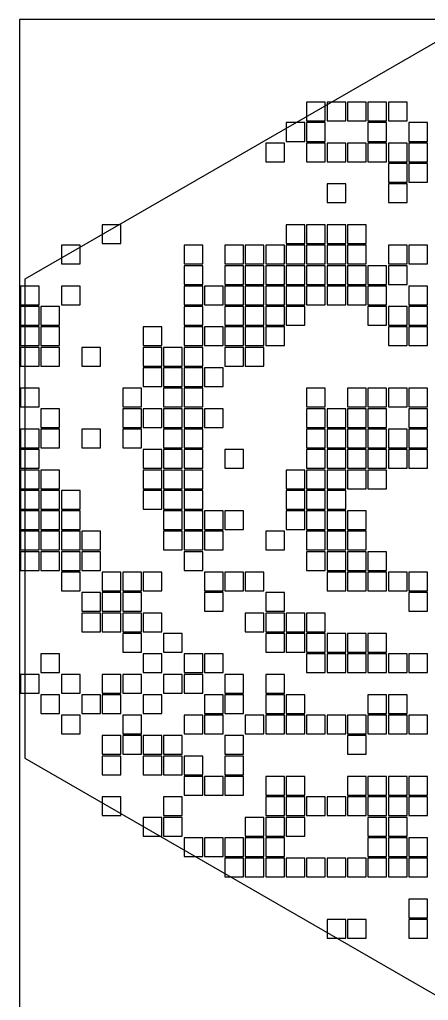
# Model space of a CAD drawing. Extents: x -326 to 326, y -269 to 269.
# Drawn here: x -326.4 to -198.4, y -38.4 to 268.8 of the extents above; entities that cross this region are included whole.
import ezdxf

# ---------------------------------------------------------------- set-up
doc = ezdxf.new("R2010")
doc.units = 0

msp = doc.modelspace()

# ---------------------------------------------------------------- linework, layer by layer
at = {"layer": 'BOARD'}
for p, q in [((326.4, 268.8), (-326.4, 268.8)), ((-326.4, 268.8), (-326.4, -268.8))]:
    msp.add_line(p, q, dxfattribs=at)
at = {"layer": 'PATCHES'}
for p, q in [((-230.675, 242.925), (-236.525, 242.925)), ((-236.525, 242.925), (-236.525, 237.075)), ((-230.675, 237.075), (-230.675, 242.925)), ((-224.275, 242.925), (-230.125, 242.925)), ((-230.125, 242.925), (-230.125, 237.075)), ((-224.275, 237.075), (-224.275, 242.925)), ((-217.875, 242.925), (-223.725, 242.925)), ((-223.725, 242.925), (-223.725, 237.075)), ((-217.875, 237.075), (-217.875, 242.925)), ((-211.475, 242.925), (-217.325, 242.925)), ((-217.325, 242.925), (-217.325, 237.075)), ((-211.475, 237.075), (-211.475, 242.925)), ((-205.075, 242.925), (-210.925, 242.925)), ((-210.925, 242.925), (-210.925, 237.075)), ((-205.075, 237.075), (-205.075, 242.925)), ((-236.525, 237.075), (-230.675, 237.075)), ((-230.125, 237.075), (-224.275, 237.075)), ((-223.725, 237.075), (-217.875, 237.075)), ((-217.325, 237.075), (-211.475, 237.075)), ((-210.925, 237.075), (-205.075, 237.075)), ((-237.075, 236.525), (-242.925, 236.525)), ((-242.925, 236.525), (-242.925, 230.675)), ((-237.075, 230.675), (-237.075, 236.525)), ((-230.675, 236.525), (-236.525, 236.525)), ((-236.525, 236.525), (-236.525, 230.675)), ((-230.675, 230.675), (-230.675, 236.525)), ((-211.475, 236.525), (-217.325, 236.525)), ((-217.325, 236.525), (-217.325, 230.675)), ((-211.475, 230.675), (-211.475, 236.525)), ((-198.675, 236.525), (-204.525, 236.525)), ((-204.525, 236.525), (-204.525, 230.675)), ((-198.675, 230.675), (-198.675, 236.525)), ((-242.925, 230.675), (-237.075, 230.675)), ((-236.525, 230.675), (-230.675, 230.675)), ((-217.325, 230.675), (-211.475, 230.675)), ((-204.525, 230.675), (-198.675, 230.675)), ((-243.475, 230.125), (-249.325, 230.125)), ((-249.325, 230.125), (-249.325, 224.275)), ((-243.475, 224.275), (-243.475, 230.125)), ((-230.675, 230.125), (-236.525, 230.125)), ((-236.525, 230.125), (-236.525, 224.275)), ((-230.675, 224.275), (-230.675, 230.125)), ((-224.275, 230.125), (-230.125, 230.125)), ((-230.125, 230.125), (-230.125, 224.275)), ((-224.275, 224.275), (-224.275, 230.125)), ((-217.875, 230.125), (-223.725, 230.125)), ((-223.725, 230.125), (-223.725, 224.275)), ((-217.875, 224.275), (-217.875, 230.125)), ((-211.475, 230.125), (-217.325, 230.125)), ((-217.325, 230.125), (-217.325, 224.275)), ((-211.475, 224.275), (-211.475, 230.125)), ((-205.075, 230.125), (-210.925, 230.125)), ((-210.925, 230.125), (-210.925, 224.275)), ((-205.075, 224.275), (-205.075, 230.125)), ((-198.675, 230.125), (-204.525, 230.125)), ((-204.525, 230.125), (-204.525, 224.275)), ((-198.675, 224.275), (-198.675, 230.125)), ((-249.325, 224.275), (-243.475, 224.275)), ((-236.525, 224.275), (-230.675, 224.275)), ((-230.125, 224.275), (-224.275, 224.275)), ((-223.725, 224.275), (-217.875, 224.275)), ((-217.325, 224.275), (-211.475, 224.275)), ((-210.925, 224.275), (-205.075, 224.275)), ((-204.525, 224.275), (-198.675, 224.275)), ((-205.075, 223.725), (-210.925, 223.725)), ((-210.925, 223.725), (-210.925, 217.875)), ((-205.075, 217.875), (-205.075, 223.725)), ((-198.675, 223.725), (-204.525, 223.725)), ((-204.525, 223.725), (-204.525, 217.875)), ((-198.675, 217.875), (-198.675, 223.725)), ((-224.275, 217.325), (-230.125, 217.325)), ((-230.125, 217.325), (-230.125, 211.475)), ((-224.275, 211.475), (-224.275, 217.325)), ((-210.925, 217.875), (-205.075, 217.875)), ((-205.075, 217.325), (-210.925, 217.325)), ((-210.925, 217.325), (-210.925, 211.475)), ((-205.075, 211.475), (-205.075, 217.325)), ((-204.525, 217.875), (-198.675, 217.875)), ((-230.125, 211.475), (-224.275, 211.475)), ((-210.925, 211.475), (-205.075, 211.475)), ((-294.675, 204.525), (-300.525, 204.525)), ((-300.525, 204.525), (-300.525, 198.675)), ((-294.675, 198.675), (-294.675, 204.525)), ((-237.075, 204.525), (-242.925, 204.525)), ((-242.925, 204.525), (-242.925, 198.675)), ((-237.075, 198.675), (-237.075, 204.525)), ((-230.675, 204.525), (-236.525, 204.525)), ((-236.525, 204.525), (-236.525, 198.675)), ((-230.675, 198.675), (-230.675, 204.525)), ((-224.275, 204.525), (-230.125, 204.525)), ((-230.125, 204.525), (-230.125, 198.675)), ((-224.275, 198.675), (-224.275, 204.525)), ((-217.875, 204.525), (-223.725, 204.525)), ((-223.725, 204.525), (-223.725, 198.675)), ((-217.875, 198.675), (-217.875, 204.525)), ((-307.475, 198.125), (-313.325, 198.125)), ((-313.325, 198.125), (-313.325, 192.275)), ((-307.475, 192.275), (-307.475, 198.125)), ((-300.525, 198.675), (-294.675, 198.675)), ((-269.075, 198.125), (-274.925, 198.125)), ((-274.925, 198.125), (-274.925, 192.275)), ((-269.075, 192.275), (-269.075, 198.125)), ((-256.275, 198.125), (-262.125, 198.125)), ((-262.125, 198.125), (-262.125, 192.275)), ((-256.275, 192.275), (-256.275, 198.125)), ((-249.875, 198.125), (-255.725, 198.125)), ((-255.725, 198.125), (-255.725, 192.275)), ((-249.875, 192.275), (-249.875, 198.125)), ((-243.475, 198.125), (-249.325, 198.125)), ((-249.325, 198.125), (-249.325, 192.275)), ((-243.475, 192.275), (-243.475, 198.125)), ((-242.925, 198.675), (-237.075, 198.675)), ((-237.075, 198.125), (-242.925, 198.125)), ((-242.925, 198.125), (-242.925, 192.275)), ((-237.075, 192.275), (-237.075, 198.125)), ((-236.525, 198.675), (-230.675, 198.675)), ((-230.675, 198.125), (-236.525, 198.125)), ((-236.525, 198.125), (-236.525, 192.275)), ((-230.675, 192.275), (-230.675, 198.125)), ((-230.125, 198.675), (-224.275, 198.675)), ((-224.275, 198.125), (-230.125, 198.125)), ((-230.125, 198.125), (-230.125, 192.275)), ((-224.275, 192.275), (-224.275, 198.125)), ((-223.725, 198.675), (-217.875, 198.675)), ((-217.875, 198.125), (-223.725, 198.125)), ((-223.725, 198.125), (-223.725, 192.275)), ((-217.875, 192.275), (-217.875, 198.125)), ((-205.075, 198.125), (-210.925, 198.125)), ((-210.925, 198.125), (-210.925, 192.275)), ((-205.075, 192.275), (-205.075, 198.125)), ((-198.675, 198.125), (-204.525, 198.125)), ((-204.525, 198.125), (-204.525, 192.275)), ((-198.675, 192.275), (-198.675, 198.125)), ((-313.325, 192.275), (-307.475, 192.275)), ((-274.925, 192.275), (-269.075, 192.275)), ((-269.075, 191.725), (-274.925, 191.725)), ((-274.925, 191.725), (-274.925, 185.875)), ((-269.075, 185.875), (-269.075, 191.725)), ((-262.125, 192.275), (-256.275, 192.275)), ((-256.275, 191.725), (-262.125, 191.725)), ((-262.125, 191.725), (-262.125, 185.875)), ((-256.275, 185.875), (-256.275, 191.725)), ((-255.725, 192.275), (-249.875, 192.275)), ((-249.875, 191.725), (-255.725, 191.725)), ((-255.725, 191.725), (-255.725, 185.875)), ((-249.875, 185.875), (-249.875, 191.725)), ((-249.325, 192.275), (-243.475, 192.275)), ((-243.475, 191.725), (-249.325, 191.725)), ((-249.325, 191.725), (-249.325, 185.875)), ((-243.475, 185.875), (-243.475, 191.725)), ((-242.925, 192.275), (-237.075, 192.275)), ((-237.075, 191.725), (-242.925, 191.725)), ((-242.925, 191.725), (-242.925, 185.875)), ((-237.075, 185.875), (-237.075, 191.725)), ((-236.525, 192.275), (-230.675, 192.275)), ((-230.675, 191.725), (-236.525, 191.725)), ((-236.525, 191.725), (-236.525, 185.875)), ((-230.675, 185.875), (-230.675, 191.725)), ((-230.125, 192.275), (-224.275, 192.275)), ((-224.275, 191.725), (-230.125, 191.725)), ((-230.125, 191.725), (-230.125, 185.875)), ((-224.275, 185.875), (-224.275, 191.725)), ((-223.725, 192.275), (-217.875, 192.275)), ((-217.875, 191.725), (-223.725, 191.725)), ((-223.725, 191.725), (-223.725, 185.875)), ((-217.875, 185.875), (-217.875, 191.725)), ((-211.475, 191.725), (-217.325, 191.725)), ((-217.325, 191.725), (-217.325, 185.875)), ((-211.475, 185.875), (-211.475, 191.725)), ((-210.925, 192.275), (-205.075, 192.275)), ((-205.075, 191.725), (-210.925, 191.725)), ((-210.925, 191.725), (-210.925, 185.875)), ((-205.075, 185.875), (-205.075, 191.725)), ((-204.525, 192.275), (-198.675, 192.275)), ((-320.275, 185.325), (-326.125, 185.325)), ((-326.125, 185.325), (-326.125, 179.475)), ((-320.275, 179.475), (-320.275, 185.325)), ((-307.475, 185.325), (-313.325, 185.325)), ((-313.325, 185.325), (-313.325, 179.475)), ((-307.475, 179.475), (-307.475, 185.325)), ((-274.925, 185.875), (-269.075, 185.875)), ((-269.075, 185.325), (-274.925, 185.325)), ((-274.925, 185.325), (-274.925, 179.475)), ((-269.075, 179.475), (-269.075, 185.325)), ((-262.675, 185.325), (-268.525, 185.325)), ((-268.525, 185.325), (-268.525, 179.475)), ((-262.675, 179.475), (-262.675, 185.325)), ((-262.125, 185.875), (-256.275, 185.875)), ((-256.275, 185.325), (-262.125, 185.325)), ((-262.125, 185.325), (-262.125, 179.475)), ((-256.275, 179.475), (-256.275, 185.325)), ((-255.725, 185.875), (-249.875, 185.875)), ((-249.875, 185.325), (-255.725, 185.325)), ((-255.725, 185.325), (-255.725, 179.475)), ((-249.875, 179.475), (-249.875, 185.325)), ((-249.325, 185.875), (-243.475, 185.875)), ((-243.475, 185.325), (-249.325, 185.325)), ((-249.325, 185.325), (-249.325, 179.475)), ((-243.475, 179.475), (-243.475, 185.325)), ((-242.925, 185.875), (-237.075, 185.875)), ((-237.075, 185.325), (-242.925, 185.325)), ((-242.925, 185.325), (-242.925, 179.475)), ((-237.075, 179.475), (-237.075, 185.325)), ((-236.525, 185.875), (-230.675, 185.875)), ((-230.675, 185.325), (-236.525, 185.325)), ((-236.525, 185.325), (-236.525, 179.475)), ((-230.675, 179.475), (-230.675, 185.325)), ((-230.125, 185.875), (-224.275, 185.875)), ((-224.275, 185.325), (-230.125, 185.325)), ((-230.125, 185.325), (-230.125, 179.475)), ((-224.275, 179.475), (-224.275, 185.325)), ((-223.725, 185.875), (-217.875, 185.875)), ((-217.875, 185.325), (-223.725, 185.325)), ((-223.725, 185.325), (-223.725, 179.475)), ((-217.875, 179.475), (-217.875, 185.325)), ((-217.325, 185.875), (-211.475, 185.875)), ((-211.475, 185.325), (-217.325, 185.325)), ((-217.325, 185.325), (-217.325, 179.475)), ((-211.475, 179.475), (-211.475, 185.325)), ((-210.925, 185.875), (-205.075, 185.875)), ((-198.675, 185.325), (-204.525, 185.325)), ((-204.525, 185.325), (-204.525, 179.475)), ((-198.675, 179.475), (-198.675, 185.325)), ((-326.125, 179.475), (-320.275, 179.475)), ((-320.275, 178.925), (-326.125, 178.925)), ((-326.125, 178.925), (-326.125, 173.075)), ((-320.275, 173.075), (-320.275, 178.925)), ((-313.875, 178.925), (-319.725, 178.925)), ((-319.725, 178.925), (-319.725, 173.075)), ((-313.875, 173.075), (-313.875, 178.925)), ((-313.325, 179.475), (-307.475, 179.475)), ((-274.925, 179.475), (-269.075, 179.475)), ((-269.075, 178.925), (-274.925, 178.925)), ((-274.925, 178.925), (-274.925, 173.075)), ((-269.075, 173.075), (-269.075, 178.925)), ((-268.525, 179.475), (-262.675, 179.475)), ((-262.125, 179.475), (-256.275, 179.475)), ((-256.275, 178.925), (-262.125, 178.925)), ((-262.125, 178.925), (-262.125, 173.075)), ((-256.275, 173.075), (-256.275, 178.925)), ((-255.725, 179.475), (-249.875, 179.475)), ((-249.875, 178.925), (-255.725, 178.925)), ((-255.725, 178.925), (-255.725, 173.075)), ((-249.875, 173.075), (-249.875, 178.925)), ((-249.325, 179.475), (-243.475, 179.475)), ((-243.475, 178.925), (-249.325, 178.925)), ((-249.325, 178.925), (-249.325, 173.075)), ((-243.475, 173.075), (-243.475, 178.925)), ((-242.925, 179.475), (-237.075, 179.475)), ((-237.075, 178.925), (-242.925, 178.925)), ((-242.925, 178.925), (-242.925, 173.075)), ((-237.075, 173.075), (-237.075, 178.925)), ((-236.525, 179.475), (-230.675, 179.475)), ((-230.125, 179.475), (-224.275, 179.475)), ((-223.725, 179.475), (-217.875, 179.475)), ((-217.325, 179.475), (-211.475, 179.475)), ((-211.475, 178.925), (-217.325, 178.925)), ((-217.325, 178.925), (-217.325, 173.075)), ((-211.475, 173.075), (-211.475, 178.925)), ((-205.075, 178.925), (-210.925, 178.925)), ((-210.925, 178.925), (-210.925, 173.075)), ((-205.075, 173.075), (-205.075, 178.925)), ((-204.525, 179.475), (-198.675, 179.475)), ((-198.675, 178.925), (-204.525, 178.925)), ((-204.525, 178.925), (-204.525, 173.075)), ((-198.675, 173.075), (-198.675, 178.925)), ((-326.125, 173.075), (-320.275, 173.075)), ((-320.275, 172.525), (-326.125, 172.525)), ((-326.125, 172.525), (-326.125, 166.675)), ((-320.275, 166.675), (-320.275, 172.525)), ((-319.725, 173.075), (-313.875, 173.075)), ((-313.875, 172.525), (-319.725, 172.525)), ((-319.725, 172.525), (-319.725, 166.675)), ((-313.875, 166.675), (-313.875, 172.525)), ((-281.875, 172.525), (-287.725, 172.525)), ((-287.725, 172.525), (-287.725, 166.675)), ((-281.875, 166.675), (-281.875, 172.525)), ((-274.925, 173.075), (-269.075, 173.075)), ((-269.075, 172.525), (-274.925, 172.525)), ((-274.925, 172.525), (-274.925, 166.675)), ((-269.075, 166.675), (-269.075, 172.525)), ((-262.675, 172.525), (-268.525, 172.525)), ((-268.525, 172.525), (-268.525, 166.675)), ((-262.675, 166.675), (-262.675, 172.525)), ((-262.125, 173.075), (-256.275, 173.075)), ((-256.275, 172.525), (-262.125, 172.525)), ((-262.125, 172.525), (-262.125, 166.675)), ((-256.275, 166.675), (-256.275, 172.525)), ((-255.725, 173.075), (-249.875, 173.075)), ((-249.875, 172.525), (-255.725, 172.525)), ((-255.725, 172.525), (-255.725, 166.675)), ((-249.875, 166.675), (-249.875, 172.525)), ((-249.325, 173.075), (-243.475, 173.075)), ((-243.475, 172.525), (-249.325, 172.525)), ((-249.325, 172.525), (-249.325, 166.675)), ((-243.475, 166.675), (-243.475, 172.525)), ((-242.925, 173.075), (-237.075, 173.075)), ((-217.325, 173.075), (-211.475, 173.075)), ((-210.925, 173.075), (-205.075, 173.075)), ((-205.075, 172.525), (-210.925, 172.525)), ((-210.925, 172.525), (-210.925, 166.675)), ((-205.075, 166.675), (-205.075, 172.525)), ((-204.525, 173.075), (-198.675, 173.075)), ((-198.675, 172.525), (-204.525, 172.525)), ((-204.525, 172.525), (-204.525, 166.675)), ((-198.675, 166.675), (-198.675, 172.525)), ((-326.125, 166.675), (-320.275, 166.675)), ((-320.275, 166.125), (-326.125, 166.125)), ((-326.125, 166.125), (-326.125, 160.275)), ((-320.275, 160.275), (-320.275, 166.125)), ((-319.725, 166.675), (-313.875, 166.675)), ((-313.875, 166.125), (-319.725, 166.125)), ((-319.725, 166.125), (-319.725, 160.275)), ((-313.875, 160.275), (-313.875, 166.125)), ((-301.075, 166.125), (-306.925, 166.125)), ((-306.925, 166.125), (-306.925, 160.275)), ((-301.075, 160.275), (-301.075, 166.125)), ((-287.725, 166.675), (-281.875, 166.675)), ((-281.875, 166.125), (-287.725, 166.125)), ((-287.725, 166.125), (-287.725, 160.275)), ((-281.875, 160.275), (-281.875, 166.125)), ((-275.475, 166.125), (-281.325, 166.125)), ((-281.325, 166.125), (-281.325, 160.275)), ((-275.475, 160.275), (-275.475, 166.125)), ((-274.925, 166.675), (-269.075, 166.675)), ((-269.075, 166.125), (-274.925, 166.125)), ((-274.925, 166.125), (-274.925, 160.275)), ((-269.075, 160.275), (-269.075, 166.125)), ((-268.525, 166.675), (-262.675, 166.675)), ((-262.125, 166.675), (-256.275, 166.675)), ((-256.275, 166.125), (-262.125, 166.125)), ((-262.125, 166.125), (-262.125, 160.275)), ((-256.275, 160.275), (-256.275, 166.125)), ((-255.725, 166.675), (-249.875, 166.675)), ((-249.875, 166.125), (-255.725, 166.125)), ((-255.725, 166.125), (-255.725, 160.275)), ((-249.875, 160.275), (-249.875, 166.125)), ((-249.325, 166.675), (-243.475, 166.675)), ((-210.925, 166.675), (-205.075, 166.675)), ((-204.525, 166.675), (-198.675, 166.675)), ((-326.125, 160.275), (-320.275, 160.275)), ((-319.725, 160.275), (-313.875, 160.275)), ((-306.925, 160.275), (-301.075, 160.275)), ((-287.725, 160.275), (-281.875, 160.275)), ((-281.325, 160.275), (-275.475, 160.275)), ((-274.925, 160.275), (-269.075, 160.275)), ((-262.125, 160.275), (-256.275, 160.275)), ((-255.725, 160.275), (-249.875, 160.275)), ((-281.875, 159.725), (-287.725, 159.725)), ((-287.725, 159.725), (-287.725, 153.875)), ((-281.875, 153.875), (-281.875, 159.725)), ((-275.475, 159.725), (-281.325, 159.725)), ((-281.325, 159.725), (-281.325, 153.875)), ((-275.475, 153.875), (-275.475, 159.725)), ((-269.075, 159.725), (-274.925, 159.725)), ((-274.925, 159.725), (-274.925, 153.875)), ((-269.075, 153.875), (-269.075, 159.725)), ((-262.675, 159.725), (-268.525, 159.725)), ((-268.525, 159.725), (-268.525, 153.875)), ((-262.675, 153.875), (-262.675, 159.725)), ((-287.725, 153.875), (-281.875, 153.875)), ((-281.325, 153.875), (-275.475, 153.875)), ((-274.925, 153.875), (-269.075, 153.875)), ((-268.525, 153.875), (-262.675, 153.875)), ((-320.275, 153.325), (-326.125, 153.325)), ((-326.125, 153.325), (-326.125, 147.475)), ((-320.275, 147.475), (-320.275, 153.325)), ((-288.275, 153.325), (-294.125, 153.325)), ((-294.125, 153.325), (-294.125, 147.475)), ((-288.275, 147.475), (-288.275, 153.325)), ((-275.475, 153.325), (-281.325, 153.325)), ((-281.325, 153.325), (-281.325, 147.475)), ((-275.475, 147.475), (-275.475, 153.325)), ((-269.075, 153.325), (-274.925, 153.325)), ((-274.925, 153.325), (-274.925, 147.475)), ((-269.075, 147.475), (-269.075, 153.325)), ((-230.675, 153.325), (-236.525, 153.325)), ((-236.525, 153.325), (-236.525, 147.475)), ((-230.675, 147.475), (-230.675, 153.325)), ((-217.875, 153.325), (-223.725, 153.325)), ((-223.725, 153.325), (-223.725, 147.475)), ((-217.875, 147.475), (-217.875, 153.325)), ((-211.475, 153.325), (-217.325, 153.325)), ((-217.325, 153.325), (-217.325, 147.475)), ((-211.475, 147.475), (-211.475, 153.325)), ((-205.075, 153.325), (-210.925, 153.325)), ((-210.925, 153.325), (-210.925, 147.475)), ((-205.075, 147.475), (-205.075, 153.325)), ((-198.675, 153.325), (-204.525, 153.325)), ((-204.525, 153.325), (-204.525, 147.475)), ((-198.675, 147.475), (-198.675, 153.325)), ((-326.125, 147.475), (-320.275, 147.475)), ((-294.125, 147.475), (-288.275, 147.475)), ((-281.325, 147.475), (-275.475, 147.475)), ((-274.925, 147.475), (-269.075, 147.475)), ((-236.525, 147.475), (-230.675, 147.475)), ((-223.725, 147.475), (-217.875, 147.475)), ((-217.325, 147.475), (-211.475, 147.475)), ((-210.925, 147.475), (-205.075, 147.475)), ((-204.525, 147.475), (-198.675, 147.475)), ((-313.875, 146.925), (-319.725, 146.925)), ((-319.725, 146.925), (-319.725, 141.075)), ((-313.875, 141.075), (-313.875, 146.925)), ((-288.275, 146.925), (-294.125, 146.925)), ((-294.125, 146.925), (-294.125, 141.075)), ((-288.275, 141.075), (-288.275, 146.925)), ((-281.875, 146.925), (-287.725, 146.925)), ((-287.725, 146.925), (-287.725, 141.075)), ((-281.875, 141.075), (-281.875, 146.925)), ((-275.475, 146.925), (-281.325, 146.925)), ((-281.325, 146.925), (-281.325, 141.075)), ((-275.475, 141.075), (-275.475, 146.925)), ((-269.075, 146.925), (-274.925, 146.925)), ((-274.925, 146.925), (-274.925, 141.075)), ((-269.075, 141.075), (-269.075, 146.925)), ((-262.675, 146.925), (-268.525, 146.925)), ((-268.525, 146.925), (-268.525, 141.075)), ((-262.675, 141.075), (-262.675, 146.925)), ((-230.675, 146.925), (-236.525, 146.925)), ((-236.525, 146.925), (-236.525, 141.075)), ((-230.675, 141.075), (-230.675, 146.925)), ((-224.275, 146.925), (-230.125, 146.925)), ((-230.125, 146.925), (-230.125, 141.075)), ((-224.275, 141.075), (-224.275, 146.925)), ((-217.875, 146.925), (-223.725, 146.925)), ((-223.725, 146.925), (-223.725, 141.075)), ((-217.875, 141.075), (-217.875, 146.925)), ((-211.475, 146.925), (-217.325, 146.925)), ((-217.325, 146.925), (-217.325, 141.075)), ((-211.475, 141.075), (-211.475, 146.925)), ((-198.675, 146.925), (-204.525, 146.925)), ((-204.525, 146.925), (-204.525, 141.075)), ((-198.675, 141.075), (-198.675, 146.925)), ((-320.275, 140.525), (-326.125, 140.525)), ((-326.125, 140.525), (-326.125, 134.675)), ((-320.275, 134.675), (-320.275, 140.525)), ((-319.725, 141.075), (-313.875, 141.075)), ((-313.875, 140.525), (-319.725, 140.525)), ((-319.725, 140.525), (-319.725, 134.675)), ((-313.875, 134.675), (-313.875, 140.525)), ((-301.075, 140.525), (-306.925, 140.525)), ((-306.925, 140.525), (-306.925, 134.675)), ((-301.075, 134.675), (-301.075, 140.525)), ((-294.125, 141.075), (-288.275, 141.075)), ((-288.275, 140.525), (-294.125, 140.525)), ((-294.125, 140.525), (-294.125, 134.675)), ((-288.275, 134.675), (-288.275, 140.525)), ((-287.725, 141.075), (-281.875, 141.075)), ((-281.325, 141.075), (-275.475, 141.075)), ((-275.475, 140.525), (-281.325, 140.525)), ((-281.325, 140.525), (-281.325, 134.675)), ((-275.475, 134.675), (-275.475, 140.525)), ((-274.925, 141.075), (-269.075, 141.075)), ((-269.075, 140.525), (-274.925, 140.525)), ((-274.925, 140.525), (-274.925, 134.675)), ((-269.075, 134.675), (-269.075, 140.525)), ((-268.525, 141.075), (-262.675, 141.075)), ((-236.525, 141.075), (-230.675, 141.075)), ((-230.675, 140.525), (-236.525, 140.525)), ((-236.525, 140.525), (-236.525, 134.675)), ((-230.675, 134.675), (-230.675, 140.525)), ((-230.125, 141.075), (-224.275, 141.075)), ((-224.275, 140.525), (-230.125, 140.525)), ((-230.125, 140.525), (-230.125, 134.675)), ((-224.275, 134.675), (-224.275, 140.525)), ((-223.725, 141.075), (-217.875, 141.075)), ((-217.875, 140.525), (-223.725, 140.525)), ((-223.725, 140.525), (-223.725, 134.675)), ((-217.875, 134.675), (-217.875, 140.525)), ((-217.325, 141.075), (-211.475, 141.075)), ((-211.475, 140.525), (-217.325, 140.525)), ((-217.325, 140.525), (-217.325, 134.675)), ((-211.475, 134.675), (-211.475, 140.525)), ((-205.075, 140.525), (-210.925, 140.525)), ((-210.925, 140.525), (-210.925, 134.675)), ((-205.075, 134.675), (-205.075, 140.525)), ((-204.525, 141.075), (-198.675, 141.075)), ((-198.675, 140.525), (-204.525, 140.525)), ((-204.525, 140.525), (-204.525, 134.675)), ((-198.675, 134.675), (-198.675, 140.525)), ((-326.125, 134.675), (-320.275, 134.675)), ((-320.275, 134.125), (-326.125, 134.125)), ((-326.125, 134.125), (-326.125, 128.275)), ((-320.275, 128.275), (-320.275, 134.125)), ((-319.725, 134.675), (-313.875, 134.675)), ((-306.925, 134.675), (-301.075, 134.675)), ((-294.125, 134.675), (-288.275, 134.675)), ((-281.875, 134.125), (-287.725, 134.125)), ((-287.725, 134.125), (-287.725, 128.275)), ((-281.875, 128.275), (-281.875, 134.125)), ((-281.325, 134.675), (-275.475, 134.675)), ((-275.475, 134.125), (-281.325, 134.125)), ((-281.325, 134.125), (-281.325, 128.275)), ((-275.475, 128.275), (-275.475, 134.125)), ((-274.925, 134.675), (-269.075, 134.675)), ((-269.075, 134.125), (-274.925, 134.125)), ((-274.925, 134.125), (-274.925, 128.275)), ((-269.075, 128.275), (-269.075, 134.125)), ((-256.275, 134.125), (-262.125, 134.125)), ((-262.125, 134.125), (-262.125, 128.275)), ((-256.275, 128.275), (-256.275, 134.125)), ((-236.525, 134.675), (-230.675, 134.675)), ((-230.675, 134.125), (-236.525, 134.125)), ((-236.525, 134.125), (-236.525, 128.275)), ((-230.675, 128.275), (-230.675, 134.125)), ((-230.125, 134.675), (-224.275, 134.675)), ((-224.275, 134.125), (-230.125, 134.125)), ((-230.125, 134.125), (-230.125, 128.275)), ((-224.275, 128.275), (-224.275, 134.125)), ((-223.725, 134.675), (-217.875, 134.675)), ((-217.875, 134.125), (-223.725, 134.125)), ((-223.725, 134.125), (-223.725, 128.275)), ((-217.875, 128.275), (-217.875, 134.125)), ((-217.325, 134.675), (-211.475, 134.675)), ((-211.475, 134.125), (-217.325, 134.125)), ((-217.325, 134.125), (-217.325, 128.275)), ((-211.475, 128.275), (-211.475, 134.125)), ((-210.925, 134.675), (-205.075, 134.675)), ((-205.075, 134.125), (-210.925, 134.125)), ((-210.925, 134.125), (-210.925, 128.275)), ((-205.075, 128.275), (-205.075, 134.125)), ((-204.525, 134.675), (-198.675, 134.675)), ((-198.675, 134.125), (-204.525, 134.125)), ((-204.525, 134.125), (-204.525, 128.275)), ((-198.675, 128.275), (-198.675, 134.125)), ((-326.125, 128.275), (-320.275, 128.275)), ((-320.275, 127.725), (-326.125, 127.725)), ((-326.125, 127.725), (-326.125, 121.875)), ((-320.275, 121.875), (-320.275, 127.725)), ((-313.875, 127.725), (-319.725, 127.725)), ((-319.725, 127.725), (-319.725, 121.875)), ((-313.875, 121.875), (-313.875, 127.725)), ((-287.725, 128.275), (-281.875, 128.275)), ((-281.875, 127.725), (-287.725, 127.725)), ((-287.725, 127.725), (-287.725, 121.875)), ((-281.875, 121.875), (-281.875, 127.725)), ((-281.325, 128.275), (-275.475, 128.275)), ((-275.475, 127.725), (-281.325, 127.725)), ((-281.325, 127.725), (-281.325, 121.875)), ((-275.475, 121.875), (-275.475, 127.725)), ((-274.925, 128.275), (-269.075, 128.275)), ((-269.075, 127.725), (-274.925, 127.725)), ((-274.925, 127.725), (-274.925, 121.875)), ((-269.075, 121.875), (-269.075, 127.725)), ((-262.125, 128.275), (-256.275, 128.275)), ((-237.075, 127.725), (-242.925, 127.725)), ((-242.925, 127.725), (-242.925, 121.875)), ((-237.075, 121.875), (-237.075, 127.725)), ((-236.525, 128.275), (-230.675, 128.275)), ((-230.675, 127.725), (-236.525, 127.725)), ((-236.525, 127.725), (-236.525, 121.875)), ((-230.675, 121.875), (-230.675, 127.725)), ((-230.125, 128.275), (-224.275, 128.275)), ((-224.275, 127.725), (-230.125, 127.725)), ((-230.125, 127.725), (-230.125, 121.875)), ((-224.275, 121.875), (-224.275, 127.725)), ((-223.725, 128.275), (-217.875, 128.275)), ((-217.875, 127.725), (-223.725, 127.725)), ((-223.725, 127.725), (-223.725, 121.875)), ((-217.875, 121.875), (-217.875, 127.725)), ((-217.325, 128.275), (-211.475, 128.275)), ((-211.475, 127.725), (-217.325, 127.725)), ((-217.325, 127.725), (-217.325, 121.875)), ((-211.475, 121.875), (-211.475, 127.725)), ((-210.925, 128.275), (-205.075, 128.275)), ((-204.525, 128.275), (-198.675, 128.275)), ((-326.125, 121.875), (-320.275, 121.875)), ((-320.275, 121.325), (-326.125, 121.325)), ((-326.125, 121.325), (-326.125, 115.475)), ((-320.275, 115.475), (-320.275, 121.325)), ((-319.725, 121.875), (-313.875, 121.875)), ((-313.875, 121.325), (-319.725, 121.325)), ((-319.725, 121.325), (-319.725, 115.475)), ((-313.875, 115.475), (-313.875, 121.325)), ((-307.475, 121.325), (-313.325, 121.325)), ((-313.325, 121.325), (-313.325, 115.475)), ((-307.475, 115.475), (-307.475, 121.325)), ((-287.725, 121.875), (-281.875, 121.875)), ((-281.875, 121.325), (-287.725, 121.325)), ((-287.725, 121.325), (-287.725, 115.475)), ((-281.875, 115.475), (-281.875, 121.325)), ((-281.325, 121.875), (-275.475, 121.875)), ((-275.475, 121.325), (-281.325, 121.325)), ((-281.325, 121.325), (-281.325, 115.475)), ((-275.475, 115.475), (-275.475, 121.325)), ((-274.925, 121.875), (-269.075, 121.875)), ((-269.075, 121.325), (-274.925, 121.325)), ((-274.925, 121.325), (-274.925, 115.475)), ((-269.075, 115.475), (-269.075, 121.325)), ((-242.925, 121.875), (-237.075, 121.875)), ((-237.075, 121.325), (-242.925, 121.325)), ((-242.925, 121.325), (-242.925, 115.475)), ((-237.075, 115.475), (-237.075, 121.325)), ((-236.525, 121.875), (-230.675, 121.875)), ((-230.675, 121.325), (-236.525, 121.325)), ((-236.525, 121.325), (-236.525, 115.475)), ((-230.675, 115.475), (-230.675, 121.325)), ((-230.125, 121.875), (-224.275, 121.875)), ((-224.275, 121.325), (-230.125, 121.325)), ((-230.125, 121.325), (-230.125, 115.475)), ((-224.275, 115.475), (-224.275, 121.325)), ((-223.725, 121.875), (-217.875, 121.875)), ((-217.325, 121.875), (-211.475, 121.875)), ((-326.125, 115.475), (-320.275, 115.475)), ((-320.275, 114.925), (-326.125, 114.925)), ((-326.125, 114.925), (-326.125, 109.075)), ((-320.275, 109.075), (-320.275, 114.925)), ((-319.725, 115.475), (-313.875, 115.475)), ((-313.875, 114.925), (-319.725, 114.925)), ((-319.725, 114.925), (-319.725, 109.075)), ((-313.875, 109.075), (-313.875, 114.925)), ((-313.325, 115.475), (-307.475, 115.475)), ((-307.475, 114.925), (-313.325, 114.925)), ((-313.325, 114.925), (-313.325, 109.075)), ((-307.475, 109.075), (-307.475, 114.925)), ((-287.725, 115.475), (-281.875, 115.475)), ((-281.325, 115.475), (-275.475, 115.475)), ((-275.475, 114.925), (-281.325, 114.925)), ((-281.325, 114.925), (-281.325, 109.075)), ((-275.475, 109.075), (-275.475, 114.925)), ((-274.925, 115.475), (-269.075, 115.475)), ((-269.075, 114.925), (-274.925, 114.925)), ((-274.925, 114.925), (-274.925, 109.075)), ((-269.075, 109.075), (-269.075, 114.925)), ((-262.675, 114.925), (-268.525, 114.925)), ((-268.525, 114.925), (-268.525, 109.075)), ((-262.675, 109.075), (-262.675, 114.925)), ((-256.275, 114.925), (-262.125, 114.925)), ((-262.125, 114.925), (-262.125, 109.075)), ((-256.275, 109.075), (-256.275, 114.925)), ((-242.925, 115.475), (-237.075, 115.475)), ((-237.075, 114.925), (-242.925, 114.925)), ((-242.925, 114.925), (-242.925, 109.075)), ((-237.075, 109.075), (-237.075, 114.925)), ((-236.525, 115.475), (-230.675, 115.475)), ((-230.675, 114.925), (-236.525, 114.925)), ((-236.525, 114.925), (-236.525, 109.075)), ((-230.675, 109.075), (-230.675, 114.925)), ((-230.125, 115.475), (-224.275, 115.475)), ((-224.275, 114.925), (-230.125, 114.925)), ((-230.125, 114.925), (-230.125, 109.075)), ((-224.275, 109.075), (-224.275, 114.925)), ((-217.875, 114.925), (-223.725, 114.925)), ((-223.725, 114.925), (-223.725, 109.075)), ((-217.875, 109.075), (-217.875, 114.925)), ((-326.125, 109.075), (-320.275, 109.075)), ((-320.275, 108.525), (-326.125, 108.525)), ((-326.125, 108.525), (-326.125, 102.675)), ((-320.275, 102.675), (-320.275, 108.525)), ((-319.725, 109.075), (-313.875, 109.075)), ((-313.875, 108.525), (-319.725, 108.525)), ((-319.725, 108.525), (-319.725, 102.675)), ((-313.875, 102.675), (-313.875, 108.525)), ((-313.325, 109.075), (-307.475, 109.075)), ((-307.475, 108.525), (-313.325, 108.525)), ((-313.325, 108.525), (-313.325, 102.675)), ((-307.475, 102.675), (-307.475, 108.525)), ((-301.075, 108.525), (-306.925, 108.525)), ((-306.925, 108.525), (-306.925, 102.675)), ((-301.075, 102.675), (-301.075, 108.525)), ((-281.325, 109.075), (-275.475, 109.075)), ((-275.475, 108.525), (-281.325, 108.525)), ((-281.325, 108.525), (-281.325, 102.675)), ((-275.475, 102.675), (-275.475, 108.525)), ((-274.925, 109.075), (-269.075, 109.075)), ((-269.075, 108.525), (-274.925, 108.525)), ((-274.925, 108.525), (-274.925, 102.675)), ((-269.075, 102.675), (-269.075, 108.525)), ((-268.525, 109.075), (-262.675, 109.075)), ((-262.675, 108.525), (-268.525, 108.525)), ((-268.525, 108.525), (-268.525, 102.675)), ((-262.675, 102.675), (-262.675, 108.525)), ((-262.125, 109.075), (-256.275, 109.075)), ((-243.475, 108.525), (-249.325, 108.525)), ((-249.325, 108.525), (-249.325, 102.675)), ((-243.475, 102.675), (-243.475, 108.525)), ((-242.925, 109.075), (-237.075, 109.075)), ((-236.525, 109.075), (-230.675, 109.075)), ((-230.675, 108.525), (-236.525, 108.525)), ((-236.525, 108.525), (-236.525, 102.675)), ((-230.675, 102.675), (-230.675, 108.525)), ((-230.125, 109.075), (-224.275, 109.075)), ((-224.275, 108.525), (-230.125, 108.525)), ((-230.125, 108.525), (-230.125, 102.675)), ((-224.275, 102.675), (-224.275, 108.525)), ((-223.725, 109.075), (-217.875, 109.075)), ((-217.875, 108.525), (-223.725, 108.525)), ((-223.725, 108.525), (-223.725, 102.675)), ((-217.875, 102.675), (-217.875, 108.525)), ((-326.125, 102.675), (-320.275, 102.675)), ((-320.275, 102.125), (-326.125, 102.125)), ((-326.125, 102.125), (-326.125, 96.275)), ((-320.275, 96.275), (-320.275, 102.125)), ((-319.725, 102.675), (-313.875, 102.675)), ((-313.875, 102.125), (-319.725, 102.125)), ((-319.725, 102.125), (-319.725, 96.275)), ((-313.875, 96.275), (-313.875, 102.125)), ((-313.325, 102.675), (-307.475, 102.675)), ((-307.475, 102.125), (-313.325, 102.125)), ((-313.325, 102.125), (-313.325, 96.275)), ((-307.475, 96.275), (-307.475, 102.125)), ((-306.925, 102.675), (-301.075, 102.675)), ((-301.075, 102.125), (-306.925, 102.125)), ((-306.925, 102.125), (-306.925, 96.275)), ((-301.075, 96.275), (-301.075, 102.125)), ((-281.325, 102.675), (-275.475, 102.675)), ((-274.925, 102.675), (-269.075, 102.675)), ((-269.075, 102.125), (-274.925, 102.125)), ((-274.925, 102.125), (-274.925, 96.275)), ((-269.075, 96.275), (-269.075, 102.125)), ((-268.525, 102.675), (-262.675, 102.675)), ((-249.325, 102.675), (-243.475, 102.675)), ((-236.525, 102.675), (-230.675, 102.675)), ((-230.675, 102.125), (-236.525, 102.125)), ((-236.525, 102.125), (-236.525, 96.275)), ((-230.675, 96.275), (-230.675, 102.125)), ((-230.125, 102.675), (-224.275, 102.675)), ((-224.275, 102.125), (-230.125, 102.125)), ((-230.125, 102.125), (-230.125, 96.275)), ((-224.275, 96.275), (-224.275, 102.125)), ((-223.725, 102.675), (-217.875, 102.675)), ((-217.875, 102.125), (-223.725, 102.125)), ((-223.725, 102.125), (-223.725, 96.275)), ((-217.875, 96.275), (-217.875, 102.125)), ((-211.475, 102.125), (-217.325, 102.125)), ((-217.325, 102.125), (-217.325, 96.275)), ((-211.475, 96.275), (-211.475, 102.125)), ((-326.125, 96.275), (-320.275, 96.275)), ((-319.725, 96.275), (-313.875, 96.275)), ((-313.325, 96.275), (-307.475, 96.275)), ((-307.475, 95.725), (-313.325, 95.725)), ((-313.325, 95.725), (-313.325, 89.875)), ((-307.475, 89.875), (-307.475, 95.725)), ((-306.925, 96.275), (-301.075, 96.275)), ((-294.675, 95.725), (-300.525, 95.725)), ((-300.525, 95.725), (-300.525, 89.875)), ((-294.675, 89.875), (-294.675, 95.725)), ((-288.275, 95.725), (-294.125, 95.725)), ((-294.125, 95.725), (-294.125, 89.875)), ((-288.275, 89.875), (-288.275, 95.725)), ((-281.875, 95.725), (-287.725, 95.725)), ((-287.725, 95.725), (-287.725, 89.875)), ((-281.875, 89.875), (-281.875, 95.725)), ((-274.925, 96.275), (-269.075, 96.275)), ((-262.675, 95.725), (-268.525, 95.725)), ((-268.525, 95.725), (-268.525, 89.875)), ((-262.675, 89.875), (-262.675, 95.725)), ((-256.275, 95.725), (-262.125, 95.725)), ((-262.125, 95.725), (-262.125, 89.875)), ((-256.275, 89.875), (-256.275, 95.725)), ((-249.875, 95.725), (-255.725, 95.725)), ((-255.725, 95.725), (-255.725, 89.875)), ((-249.875, 89.875), (-249.875, 95.725)), ((-236.525, 96.275), (-230.675, 96.275)), ((-230.125, 96.275), (-224.275, 96.275)), ((-224.275, 95.725), (-230.125, 95.725)), ((-230.125, 95.725), (-230.125, 89.875)), ((-224.275, 89.875), (-224.275, 95.725)), ((-223.725, 96.275), (-217.875, 96.275)), ((-217.875, 95.725), (-223.725, 95.725)), ((-223.725, 95.725), (-223.725, 89.875)), ((-217.875, 89.875), (-217.875, 95.725)), ((-217.325, 96.275), (-211.475, 96.275)), ((-211.475, 95.725), (-217.325, 95.725)), ((-217.325, 95.725), (-217.325, 89.875)), ((-211.475, 89.875), (-211.475, 95.725)), ((-205.075, 95.725), (-210.925, 95.725)), ((-210.925, 95.725), (-210.925, 89.875)), ((-205.075, 89.875), (-205.075, 95.725)), ((-198.675, 95.725), (-204.525, 95.725)), ((-204.525, 95.725), (-204.525, 89.875)), ((-198.675, 89.875), (-198.675, 95.725)), ((-313.325, 89.875), (-307.475, 89.875)), ((-301.075, 89.325), (-306.925, 89.325)), ((-306.925, 89.325), (-306.925, 83.475)), ((-301.075, 83.475), (-301.075, 89.325)), ((-300.525, 89.875), (-294.675, 89.875)), ((-294.675, 89.325), (-300.525, 89.325)), ((-300.525, 89.325), (-300.525, 83.475)), ((-294.675, 83.475), (-294.675, 89.325)), ((-294.125, 89.875), (-288.275, 89.875)), ((-288.275, 89.325), (-294.125, 89.325)), ((-294.125, 89.325), (-294.125, 83.475)), ((-288.275, 83.475), (-288.275, 89.325)), ((-287.725, 89.875), (-281.875, 89.875)), ((-268.525, 89.875), (-262.675, 89.875)), ((-262.675, 89.325), (-268.525, 89.325)), ((-268.525, 89.325), (-268.525, 83.475)), ((-262.675, 83.475), (-262.675, 89.325)), ((-262.125, 89.875), (-256.275, 89.875)), ((-255.725, 89.875), (-249.875, 89.875)), ((-243.475, 89.325), (-249.325, 89.325)), ((-249.325, 89.325), (-249.325, 83.475)), ((-243.475, 83.475), (-243.475, 89.325)), ((-230.125, 89.875), (-224.275, 89.875)), ((-223.725, 89.875), (-217.875, 89.875)), ((-217.325, 89.875), (-211.475, 89.875)), ((-210.925, 89.875), (-205.075, 89.875)), ((-204.525, 89.875), (-198.675, 89.875)), ((-198.675, 89.325), (-204.525, 89.325)), ((-204.525, 89.325), (-204.525, 83.475)), ((-198.675, 83.475), (-198.675, 89.325)), ((-306.925, 83.475), (-301.075, 83.475)), ((-300.525, 83.475), (-294.675, 83.475)), ((-294.125, 83.475), (-288.275, 83.475)), ((-268.525, 83.475), (-262.675, 83.475)), ((-249.325, 83.475), (-243.475, 83.475)), ((-204.525, 83.475), (-198.675, 83.475)), ((-301.075, 82.925), (-306.925, 82.925)), ((-306.925, 82.925), (-306.925, 77.075)), ((-301.075, 77.075), (-301.075, 82.925)), ((-294.675, 82.925), (-300.525, 82.925)), ((-300.525, 82.925), (-300.525, 77.075)), ((-294.675, 77.075), (-294.675, 82.925)), ((-288.275, 82.925), (-294.125, 82.925)), ((-294.125, 82.925), (-294.125, 77.075)), ((-288.275, 77.075), (-288.275, 82.925)), ((-281.875, 82.925), (-287.725, 82.925)), ((-287.725, 82.925), (-287.725, 77.075)), ((-281.875, 77.075), (-281.875, 82.925)), ((-249.875, 82.925), (-255.725, 82.925)), ((-255.725, 82.925), (-255.725, 77.075)), ((-249.875, 77.075), (-249.875, 82.925)), ((-243.475, 82.925), (-249.325, 82.925)), ((-249.325, 82.925), (-249.325, 77.075)), ((-243.475, 77.075), (-243.475, 82.925)), ((-237.075, 82.925), (-242.925, 82.925)), ((-242.925, 82.925), (-242.925, 77.075)), ((-237.075, 77.075), (-237.075, 82.925)), ((-230.675, 82.925), (-236.525, 82.925)), ((-236.525, 82.925), (-236.525, 77.075)), ((-230.675, 77.075), (-230.675, 82.925)), ((-306.925, 77.075), (-301.075, 77.075)), ((-300.525, 77.075), (-294.675, 77.075)), ((-294.125, 77.075), (-288.275, 77.075)), ((-287.725, 77.075), (-281.875, 77.075)), ((-255.725, 77.075), (-249.875, 77.075)), ((-249.325, 77.075), (-243.475, 77.075)), ((-242.925, 77.075), (-237.075, 77.075)), ((-236.525, 77.075), (-230.675, 77.075)), ((-288.275, 76.525), (-294.125, 76.525)), ((-294.125, 76.525), (-294.125, 70.675)), ((-288.275, 70.675), (-288.275, 76.525)), ((-275.475, 76.525), (-281.325, 76.525)), ((-281.325, 76.525), (-281.325, 70.675)), ((-275.475, 70.675), (-275.475, 76.525)), ((-243.475, 76.525), (-249.325, 76.525)), ((-249.325, 76.525), (-249.325, 70.675)), ((-243.475, 70.675), (-243.475, 76.525)), ((-237.075, 76.525), (-242.925, 76.525)), ((-242.925, 76.525), (-242.925, 70.675)), ((-237.075, 70.675), (-237.075, 76.525)), ((-230.675, 76.525), (-236.525, 76.525)), ((-236.525, 76.525), (-236.525, 70.675)), ((-230.675, 70.675), (-230.675, 76.525)), ((-224.275, 76.525), (-230.125, 76.525)), ((-230.125, 76.525), (-230.125, 70.675)), ((-224.275, 70.675), (-224.275, 76.525)), ((-217.875, 76.525), (-223.725, 76.525)), ((-223.725, 76.525), (-223.725, 70.675)), ((-217.875, 70.675), (-217.875, 76.525)), ((-211.475, 76.525), (-217.325, 76.525)), ((-217.325, 76.525), (-217.325, 70.675)), ((-211.475, 70.675), (-211.475, 76.525)), ((-294.125, 70.675), (-288.275, 70.675)), ((-281.325, 70.675), (-275.475, 70.675)), ((-249.325, 70.675), (-243.475, 70.675)), ((-242.925, 70.675), (-237.075, 70.675)), ((-236.525, 70.675), (-230.675, 70.675)), ((-230.125, 70.675), (-224.275, 70.675)), ((-223.725, 70.675), (-217.875, 70.675)), ((-217.325, 70.675), (-211.475, 70.675)), ((-313.875, 70.125), (-319.725, 70.125)), ((-319.725, 70.125), (-319.725, 64.275)), ((-313.875, 64.275), (-313.875, 70.125)), ((-281.875, 70.125), (-287.725, 70.125)), ((-287.725, 70.125), (-287.725, 64.275)), ((-281.875, 64.275), (-281.875, 70.125)), ((-269.075, 70.125), (-274.925, 70.125)), ((-274.925, 70.125), (-274.925, 64.275)), ((-269.075, 64.275), (-269.075, 70.125)), ((-262.675, 70.125), (-268.525, 70.125)), ((-268.525, 70.125), (-268.525, 64.275)), ((-262.675, 64.275), (-262.675, 70.125)), ((-230.675, 70.125), (-236.525, 70.125)), ((-236.525, 70.125), (-236.525, 64.275)), ((-230.675, 64.275), (-230.675, 70.125)), ((-224.275, 70.125), (-230.125, 70.125)), ((-230.125, 70.125), (-230.125, 64.275)), ((-224.275, 64.275), (-224.275, 70.125)), ((-217.875, 70.125), (-223.725, 70.125)), ((-223.725, 70.125), (-223.725, 64.275)), ((-217.875, 64.275), (-217.875, 70.125)), ((-211.475, 70.125), (-217.325, 70.125)), ((-217.325, 70.125), (-217.325, 64.275)), ((-211.475, 64.275), (-211.475, 70.125)), ((-205.075, 70.125), (-210.925, 70.125)), ((-210.925, 70.125), (-210.925, 64.275)), ((-205.075, 64.275), (-205.075, 70.125)), ((-198.675, 70.125), (-204.525, 70.125)), ((-204.525, 70.125), (-204.525, 64.275)), ((-198.675, 64.275), (-198.675, 70.125)), ((-320.275, 63.725), (-326.125, 63.725)), ((-326.125, 63.725), (-326.125, 57.875)), ((-320.275, 57.875), (-320.275, 63.725)), ((-319.725, 64.275), (-313.875, 64.275)), ((-307.475, 63.725), (-313.325, 63.725)), ((-313.325, 63.725), (-313.325, 57.875)), ((-307.475, 57.875), (-307.475, 63.725)), ((-294.675, 63.725), (-300.525, 63.725)), ((-300.525, 63.725), (-300.525, 57.875)), ((-294.675, 57.875), (-294.675, 63.725)), ((-288.275, 63.725), (-294.125, 63.725)), ((-294.125, 63.725), (-294.125, 57.875)), ((-288.275, 57.875), (-288.275, 63.725)), ((-287.725, 64.275), (-281.875, 64.275)), ((-275.475, 63.725), (-281.325, 63.725)), ((-281.325, 63.725), (-281.325, 57.875)), ((-275.475, 57.875), (-275.475, 63.725)), ((-274.925, 64.275), (-269.075, 64.275)), ((-269.075, 63.725), (-274.925, 63.725)), ((-274.925, 63.725), (-274.925, 57.875)), ((-269.075, 57.875), (-269.075, 63.725)), ((-268.525, 64.275), (-262.675, 64.275)), ((-256.275, 63.725), (-262.125, 63.725)), ((-262.125, 63.725), (-262.125, 57.875)), ((-256.275, 57.875), (-256.275, 63.725)), ((-243.475, 63.725), (-249.325, 63.725)), ((-249.325, 63.725), (-249.325, 57.875)), ((-243.475, 57.875), (-243.475, 63.725)), ((-236.525, 64.275), (-230.675, 64.275)), ((-230.125, 64.275), (-224.275, 64.275)), ((-223.725, 64.275), (-217.875, 64.275)), ((-217.325, 64.275), (-211.475, 64.275)), ((-210.925, 64.275), (-205.075, 64.275)), ((-204.525, 64.275), (-198.675, 64.275)), ((-326.125, 57.875), (-320.275, 57.875)), ((-313.875, 57.325), (-319.725, 57.325)), ((-319.725, 57.325), (-319.725, 51.475)), ((-313.875, 51.475), (-313.875, 57.325)), ((-313.325, 57.875), (-307.475, 57.875)), ((-301.075, 57.325), (-306.925, 57.325)), ((-306.925, 57.325), (-306.925, 51.475)), ((-301.075, 51.475), (-301.075, 57.325)), ((-300.525, 57.875), (-294.675, 57.875)), ((-294.675, 57.325), (-300.525, 57.325)), ((-300.525, 57.325), (-300.525, 51.475)), ((-294.675, 51.475), (-294.675, 57.325)), ((-294.125, 57.875), (-288.275, 57.875)), ((-281.875, 57.325), (-287.725, 57.325)), ((-287.725, 57.325), (-287.725, 51.475)), ((-281.875, 51.475), (-281.875, 57.325)), ((-281.325, 57.875), (-275.475, 57.875)), ((-274.925, 57.875), (-269.075, 57.875)), ((-262.675, 57.325), (-268.525, 57.325)), ((-268.525, 57.325), (-268.525, 51.475)), ((-262.675, 51.475), (-262.675, 57.325)), ((-262.125, 57.875), (-256.275, 57.875)), ((-256.275, 57.325), (-262.125, 57.325)), ((-262.125, 57.325), (-262.125, 51.475)), ((-256.275, 51.475), (-256.275, 57.325)), ((-249.325, 57.875), (-243.475, 57.875)), ((-243.475, 57.325), (-249.325, 57.325)), ((-249.325, 57.325), (-249.325, 51.475)), ((-243.475, 51.475), (-243.475, 57.325)), ((-237.075, 57.325), (-242.925, 57.325)), ((-242.925, 57.325), (-242.925, 51.475)), ((-237.075, 51.475), (-237.075, 57.325)), ((-211.475, 57.325), (-217.325, 57.325)), ((-217.325, 57.325), (-217.325, 51.475)), ((-211.475, 51.475), (-211.475, 57.325)), ((-205.075, 57.325), (-210.925, 57.325)), ((-210.925, 57.325), (-210.925, 51.475)), ((-205.075, 51.475), (-205.075, 57.325)), ((-319.725, 51.475), (-313.875, 51.475)), ((-307.475, 50.925), (-313.325, 50.925)), ((-313.325, 50.925), (-313.325, 45.075)), ((-307.475, 45.075), (-307.475, 50.925)), ((-306.925, 51.475), (-301.075, 51.475)), ((-300.525, 51.475), (-294.675, 51.475)), ((-288.275, 50.925), (-294.125, 50.925)), ((-294.125, 50.925), (-294.125, 45.075)), ((-288.275, 45.075), (-288.275, 50.925)), ((-287.725, 51.475), (-281.875, 51.475)), ((-269.075, 50.925), (-274.925, 50.925)), ((-274.925, 50.925), (-274.925, 45.075)), ((-269.075, 45.075), (-269.075, 50.925)), ((-268.525, 51.475), (-262.675, 51.475)), ((-262.675, 50.925), (-268.525, 50.925)), ((-268.525, 50.925), (-268.525, 45.075)), ((-262.675, 45.075), (-262.675, 50.925)), ((-262.125, 51.475), (-256.275, 51.475)), ((-249.875, 50.925), (-255.725, 50.925)), ((-255.725, 50.925), (-255.725, 45.075)), ((-249.875, 45.075), (-249.875, 50.925)), ((-249.325, 51.475), (-243.475, 51.475)), ((-243.475, 50.925), (-249.325, 50.925)), ((-249.325, 50.925), (-249.325, 45.075)), ((-243.475, 45.075), (-243.475, 50.925)), ((-242.925, 51.475), (-237.075, 51.475)), ((-237.075, 50.925), (-242.925, 50.925)), ((-242.925, 50.925), (-242.925, 45.075)), ((-237.075, 45.075), (-237.075, 50.925)), ((-230.675, 50.925), (-236.525, 50.925)), ((-236.525, 50.925), (-236.525, 45.075)), ((-230.675, 45.075), (-230.675, 50.925)), ((-224.275, 50.925), (-230.125, 50.925)), ((-230.125, 50.925), (-230.125, 45.075)), ((-224.275, 45.075), (-224.275, 50.925)), ((-217.875, 50.925), (-223.725, 50.925)), ((-223.725, 50.925), (-223.725, 45.075)), ((-217.875, 45.075), (-217.875, 50.925)), ((-217.325, 51.475), (-211.475, 51.475)), ((-211.475, 50.925), (-217.325, 50.925)), ((-217.325, 50.925), (-217.325, 45.075)), ((-211.475, 45.075), (-211.475, 50.925)), ((-210.925, 51.475), (-205.075, 51.475)), ((-205.075, 50.925), (-210.925, 50.925)), ((-210.925, 50.925), (-210.925, 45.075)), ((-205.075, 45.075), (-205.075, 50.925)), ((-198.675, 50.925), (-204.525, 50.925)), ((-204.525, 50.925), (-204.525, 45.075)), ((-198.675, 45.075), (-198.675, 50.925)), ((-313.325, 45.075), (-307.475, 45.075)), ((-294.675, 44.525), (-300.525, 44.525)), ((-300.525, 44.525), (-300.525, 38.675)), ((-294.675, 38.675), (-294.675, 44.525)), ((-294.125, 45.075), (-288.275, 45.075)), ((-288.275, 44.525), (-294.125, 44.525)), ((-294.125, 44.525), (-294.125, 38.675)), ((-288.275, 38.675), (-288.275, 44.525)), ((-281.875, 44.525), (-287.725, 44.525)), ((-287.725, 44.525), (-287.725, 38.675)), ((-281.875, 38.675), (-281.875, 44.525)), ((-275.475, 44.525), (-281.325, 44.525)), ((-281.325, 44.525), (-281.325, 38.675)), ((-275.475, 38.675), (-275.475, 44.525)), ((-274.925, 45.075), (-269.075, 45.075)), ((-268.525, 45.075), (-262.675, 45.075)), ((-256.275, 44.525), (-262.125, 44.525)), ((-262.125, 44.525), (-262.125, 38.675)), ((-256.275, 38.675), (-256.275, 44.525)), ((-255.725, 45.075), (-249.875, 45.075)), ((-249.325, 45.075), (-243.475, 45.075)), ((-242.925, 45.075), (-237.075, 45.075)), ((-236.525, 45.075), (-230.675, 45.075)), ((-230.125, 45.075), (-224.275, 45.075)), ((-223.725, 45.075), (-217.875, 45.075)), ((-217.875, 44.525), (-223.725, 44.525)), ((-223.725, 44.525), (-223.725, 38.675)), ((-217.875, 38.675), (-217.875, 44.525)), ((-217.325, 45.075), (-211.475, 45.075)), ((-210.925, 45.075), (-205.075, 45.075)), ((-204.525, 45.075), (-198.675, 45.075)), ((-300.525, 38.675), (-294.675, 38.675)), ((-294.675, 38.125), (-300.525, 38.125)), ((-300.525, 38.125), (-300.525, 32.275)), ((-294.675, 32.275), (-294.675, 38.125)), ((-294.125, 38.675), (-288.275, 38.675)), ((-287.725, 38.675), (-281.875, 38.675)), ((-281.875, 38.125), (-287.725, 38.125)), ((-287.725, 38.125), (-287.725, 32.275)), ((-281.875, 32.275), (-281.875, 38.125)), ((-281.325, 38.675), (-275.475, 38.675)), ((-275.475, 38.125), (-281.325, 38.125)), ((-281.325, 38.125), (-281.325, 32.275)), ((-275.475, 32.275), (-275.475, 38.125)), ((-269.075, 38.125), (-274.925, 38.125)), ((-274.925, 38.125), (-274.925, 32.275)), ((-269.075, 32.275), (-269.075, 38.125)), ((-262.125, 38.675), (-256.275, 38.675)), ((-256.275, 38.125), (-262.125, 38.125)), ((-262.125, 38.125), (-262.125, 32.275)), ((-256.275, 32.275), (-256.275, 38.125)), ((-223.725, 38.675), (-217.875, 38.675)), ((-300.525, 32.275), (-294.675, 32.275)), ((-287.725, 32.275), (-281.875, 32.275)), ((-281.325, 32.275), (-275.475, 32.275)), ((-274.925, 32.275), (-269.075, 32.275)), ((-269.075, 31.725), (-274.925, 31.725)), ((-274.925, 31.725), (-274.925, 25.875)), ((-269.075, 25.875), (-269.075, 31.725)), ((-262.675, 31.725), (-268.525, 31.725)), ((-268.525, 31.725), (-268.525, 25.875)), ((-262.675, 25.875), (-262.675, 31.725)), ((-262.125, 32.275), (-256.275, 32.275)), ((-256.275, 31.725), (-262.125, 31.725)), ((-262.125, 31.725), (-262.125, 25.875)), ((-256.275, 25.875), (-256.275, 31.725)), ((-243.475, 31.725), (-249.325, 31.725)), ((-249.325, 31.725), (-249.325, 25.875)), ((-243.475, 25.875), (-243.475, 31.725)), ((-237.075, 31.725), (-242.925, 31.725)), ((-242.925, 31.725), (-242.925, 25.875)), ((-237.075, 25.875), (-237.075, 31.725)), ((-217.875, 31.725), (-223.725, 31.725)), ((-223.725, 31.725), (-223.725, 25.875)), ((-217.875, 25.875), (-217.875, 31.725)), ((-211.475, 31.725), (-217.325, 31.725)), ((-217.325, 31.725), (-217.325, 25.875)), ((-211.475, 25.875), (-211.475, 31.725)), ((-205.075, 31.725), (-210.925, 31.725)), ((-210.925, 31.725), (-210.925, 25.875)), ((-205.075, 25.875), (-205.075, 31.725)), ((-198.675, 31.725), (-204.525, 31.725)), ((-204.525, 31.725), (-204.525, 25.875)), ((-198.675, 25.875), (-198.675, 31.725)), ((-294.675, 25.325), (-300.525, 25.325)), ((-300.525, 25.325), (-300.525, 19.475)), ((-294.675, 19.475), (-294.675, 25.325)), ((-275.475, 25.325), (-281.325, 25.325)), ((-281.325, 25.325), (-281.325, 19.475)), ((-275.475, 19.475), (-275.475, 25.325)), ((-274.925, 25.875), (-269.075, 25.875)), ((-268.525, 25.875), (-262.675, 25.875)), ((-262.125, 25.875), (-256.275, 25.875)), ((-249.325, 25.875), (-243.475, 25.875)), ((-243.475, 25.325), (-249.325, 25.325)), ((-249.325, 25.325), (-249.325, 19.475)), ((-243.475, 19.475), (-243.475, 25.325)), ((-242.925, 25.875), (-237.075, 25.875)), ((-237.075, 25.325), (-242.925, 25.325)), ((-242.925, 25.325), (-242.925, 19.475)), ((-237.075, 19.475), (-237.075, 25.325)), ((-230.675, 25.325), (-236.525, 25.325)), ((-236.525, 25.325), (-236.525, 19.475)), ((-230.675, 19.475), (-230.675, 25.325)), ((-224.275, 25.325), (-230.125, 25.325)), ((-230.125, 25.325), (-230.125, 19.475)), ((-224.275, 19.475), (-224.275, 25.325)), ((-223.725, 25.875), (-217.875, 25.875)), ((-217.875, 25.325), (-223.725, 25.325)), ((-223.725, 25.325), (-223.725, 19.475)), ((-217.875, 19.475), (-217.875, 25.325)), ((-217.325, 25.875), (-211.475, 25.875)), ((-211.475, 25.325), (-217.325, 25.325)), ((-217.325, 25.325), (-217.325, 19.475)), ((-211.475, 19.475), (-211.475, 25.325)), ((-210.925, 25.875), (-205.075, 25.875)), ((-205.075, 25.325), (-210.925, 25.325)), ((-210.925, 25.325), (-210.925, 19.475)), ((-205.075, 19.475), (-205.075, 25.325)), ((-204.525, 25.875), (-198.675, 25.875)), ((-198.675, 25.325), (-204.525, 25.325)), ((-204.525, 25.325), (-204.525, 19.475)), ((-198.675, 19.475), (-198.675, 25.325)), ((-300.525, 19.475), (-294.675, 19.475)), ((-281.875, 18.925), (-287.725, 18.925)), ((-287.725, 18.925), (-287.725, 13.075)), ((-281.875, 13.075), (-281.875, 18.925)), ((-281.325, 19.475), (-275.475, 19.475)), ((-275.475, 18.925), (-281.325, 18.925)), ((-281.325, 18.925), (-281.325, 13.075)), ((-275.475, 13.075), (-275.475, 18.925)), ((-249.875, 18.925), (-255.725, 18.925)), ((-255.725, 18.925), (-255.725, 13.075)), ((-249.875, 13.075), (-249.875, 18.925)), ((-249.325, 19.475), (-243.475, 19.475)), ((-243.475, 18.925), (-249.325, 18.925)), ((-249.325, 18.925), (-249.325, 13.075)), ((-243.475, 13.075), (-243.475, 18.925)), ((-242.925, 19.475), (-237.075, 19.475)), ((-237.075, 18.925), (-242.925, 18.925)), ((-242.925, 18.925), (-242.925, 13.075)), ((-237.075, 13.075), (-237.075, 18.925)), ((-236.525, 19.475), (-230.675, 19.475)), ((-230.125, 19.475), (-224.275, 19.475)), ((-223.725, 19.475), (-217.875, 19.475)), ((-217.325, 19.475), (-211.475, 19.475)), ((-211.475, 18.925), (-217.325, 18.925)), ((-217.325, 18.925), (-217.325, 13.075)), ((-211.475, 13.075), (-211.475, 18.925)), ((-210.925, 19.475), (-205.075, 19.475)), ((-205.075, 18.925), (-210.925, 18.925)), ((-210.925, 18.925), (-210.925, 13.075)), ((-205.075, 13.075), (-205.075, 18.925)), ((-204.525, 19.475), (-198.675, 19.475)), ((-287.725, 13.075), (-281.875, 13.075)), ((-281.325, 13.075), (-275.475, 13.075)), ((-269.075, 12.525), (-274.925, 12.525)), ((-274.925, 12.525), (-274.925, 6.675)), ((-269.075, 6.675), (-269.075, 12.525)), ((-262.675, 12.525), (-268.525, 12.525)), ((-268.525, 12.525), (-268.525, 6.675)), ((-262.675, 6.675), (-262.675, 12.525)), ((-256.275, 12.525), (-262.125, 12.525)), ((-262.125, 12.525), (-262.125, 6.675)), ((-256.275, 6.675), (-256.275, 12.525)), ((-255.725, 13.075), (-249.875, 13.075)), ((-249.875, 12.525), (-255.725, 12.525)), ((-255.725, 12.525), (-255.725, 6.675)), ((-249.875, 6.675), (-249.875, 12.525)), ((-249.325, 13.075), (-243.475, 13.075)), ((-243.475, 12.525), (-249.325, 12.525)), ((-249.325, 12.525), (-249.325, 6.675)), ((-243.475, 6.675), (-243.475, 12.525)), ((-242.925, 13.075), (-237.075, 13.075)), ((-217.325, 13.075), (-211.475, 13.075)), ((-211.475, 12.525), (-217.325, 12.525)), ((-217.325, 12.525), (-217.325, 6.675)), ((-211.475, 6.675), (-211.475, 12.525)), ((-210.925, 13.075), (-205.075, 13.075)), ((-205.075, 12.525), (-210.925, 12.525)), ((-210.925, 12.525), (-210.925, 6.675)), ((-205.075, 6.675), (-205.075, 12.525)), ((-198.675, 12.525), (-204.525, 12.525)), ((-204.525, 12.525), (-204.525, 6.675)), ((-198.675, 6.675), (-198.675, 12.525)), ((-274.925, 6.675), (-269.075, 6.675)), ((-268.525, 6.675), (-262.675, 6.675)), ((-262.125, 6.675), (-256.275, 6.675)), ((-255.725, 6.675), (-249.875, 6.675)), ((-249.325, 6.675), (-243.475, 6.675)), ((-217.325, 6.675), (-211.475, 6.675)), ((-210.925, 6.675), (-205.075, 6.675)), ((-204.525, 6.675), (-198.675, 6.675)), ((-256.275, 6.125), (-262.125, 6.125)), ((-262.125, 6.125), (-262.125, 0.275)), ((-256.275, 0.275), (-256.275, 6.125)), ((-249.875, 6.125), (-255.725, 6.125)), ((-255.725, 6.125), (-255.725, 0.275)), ((-249.875, 0.275), (-249.875, 6.125)), ((-243.475, 6.125), (-249.325, 6.125)), ((-249.325, 6.125), (-249.325, 0.275)), ((-243.475, 0.275), (-243.475, 6.125)), ((-237.075, 6.125), (-242.925, 6.125)), ((-242.925, 6.125), (-242.925, 0.275)), ((-237.075, 0.275), (-237.075, 6.125)), ((-230.675, 6.125), (-236.525, 6.125)), ((-236.525, 6.125), (-236.525, 0.275)), ((-230.675, 0.275), (-230.675, 6.125)), ((-224.275, 6.125), (-230.125, 6.125)), ((-230.125, 6.125), (-230.125, 0.275)), ((-224.275, 0.275), (-224.275, 6.125)), ((-217.875, 6.125), (-223.725, 6.125)), ((-223.725, 6.125), (-223.725, 0.275)), ((-217.875, 0.275), (-217.875, 6.125)), ((-211.475, 6.125), (-217.325, 6.125)), ((-217.325, 6.125), (-217.325, 0.275)), ((-211.475, 0.275), (-211.475, 6.125)), ((-205.075, 6.125), (-210.925, 6.125)), ((-210.925, 6.125), (-210.925, 0.275)), ((-205.075, 0.275), (-205.075, 6.125)), ((-198.675, 6.125), (-204.525, 6.125)), ((-204.525, 6.125), (-204.525, 0.275)), ((-198.675, 0.275), (-198.675, 6.125)), ((-262.125, 0.275), (-256.275, 0.275)), ((-255.725, 0.275), (-249.875, 0.275)), ((-249.325, 0.275), (-243.475, 0.275)), ((-242.925, 0.275), (-237.075, 0.275)), ((-236.525, 0.275), (-230.675, 0.275)), ((-230.125, 0.275), (-224.275, 0.275)), ((-223.725, 0.275), (-217.875, 0.275)), ((-217.325, 0.275), (-211.475, 0.275)), ((-210.925, 0.275), (-205.075, 0.275)), ((-204.525, 0.275), (-198.675, 0.275)), ((-198.675, -6.675), (-204.525, -6.675)), ((-204.525, -6.675), (-204.525, -12.525)), ((-198.675, -12.525), (-198.675, -6.675)), ((-224.275, -13.075), (-230.125, -13.075)), ((-230.125, -13.075), (-230.125, -18.925)), ((-224.275, -18.925), (-224.275, -13.075)), ((-217.875, -13.075), (-223.725, -13.075)), ((-223.725, -13.075), (-223.725, -18.925)), ((-217.875, -18.925), (-217.875, -13.075)), ((-204.525, -12.525), (-198.675, -12.525)), ((-198.675, -13.075), (-204.525, -13.075)), ((-204.525, -13.075), (-204.525, -18.925)), ((-198.675, -18.925), (-198.675, -13.075)), ((-230.125, -18.925), (-224.275, -18.925)), ((-223.725, -18.925), (-217.875, -18.925)), ((-204.525, -18.925), (-198.675, -18.925))]:
    msp.add_line(p, q, dxfattribs=at)
at = {"layer": 'PORTS'}
for p, q in [((-194.856, 262.5), (-324.76, 187.5)), ((-324.76, 187.5), (-324.76, 37.5)), ((-324.76, 37.5), (-194.856, -37.5))]:
    msp.add_line(p, q, dxfattribs=at)

doc.saveas('drawing.dxf')
